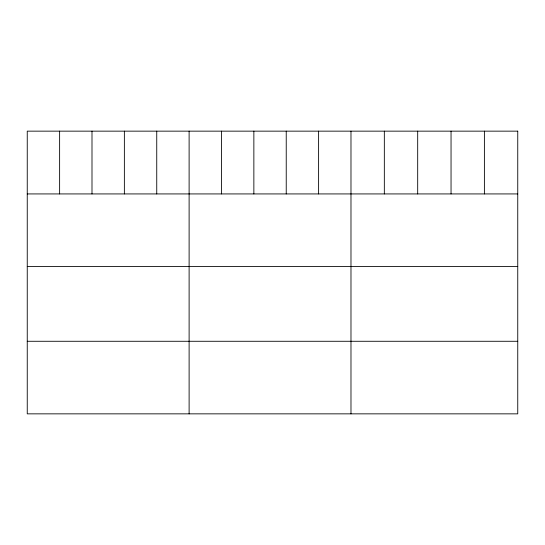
<?xml version="1.0" encoding="UTF-8"?>
<svg xmlns="http://www.w3.org/2000/svg" width="545" height="545" viewBox="0 0 545 545"><rect width="100%" height="100%" fill="white"/><g stroke="black" fill="none" stroke-linecap="round" stroke-linejoin="round"><path stroke-width="0.82" d="M27.25 193.931L517.75 193.931M27.25 266.505L517.75 266.505M27.25 341.279L517.75 341.279M484.396 131.147L484.396 193.931M451.042 131.147L451.042 193.931M417.688 131.147L417.688 193.931M384.334 131.147L384.334 193.931M350.98 131.147L350.98 413.853M318.607 131.147L318.607 193.931M286.234 131.147L286.234 193.931M253.861 131.147L253.861 193.931M221.488 131.147L221.488 193.931M189.115 131.147L189.115 413.853M156.742 131.147L156.742 193.931M124.369 131.147L124.369 193.931M91.996 131.147L91.996 193.931M59.623 131.147L59.623 193.931M517.75 131.147L27.25 131.147L27.25 413.853L517.75 413.853L517.75 131.147"/></g></svg>
